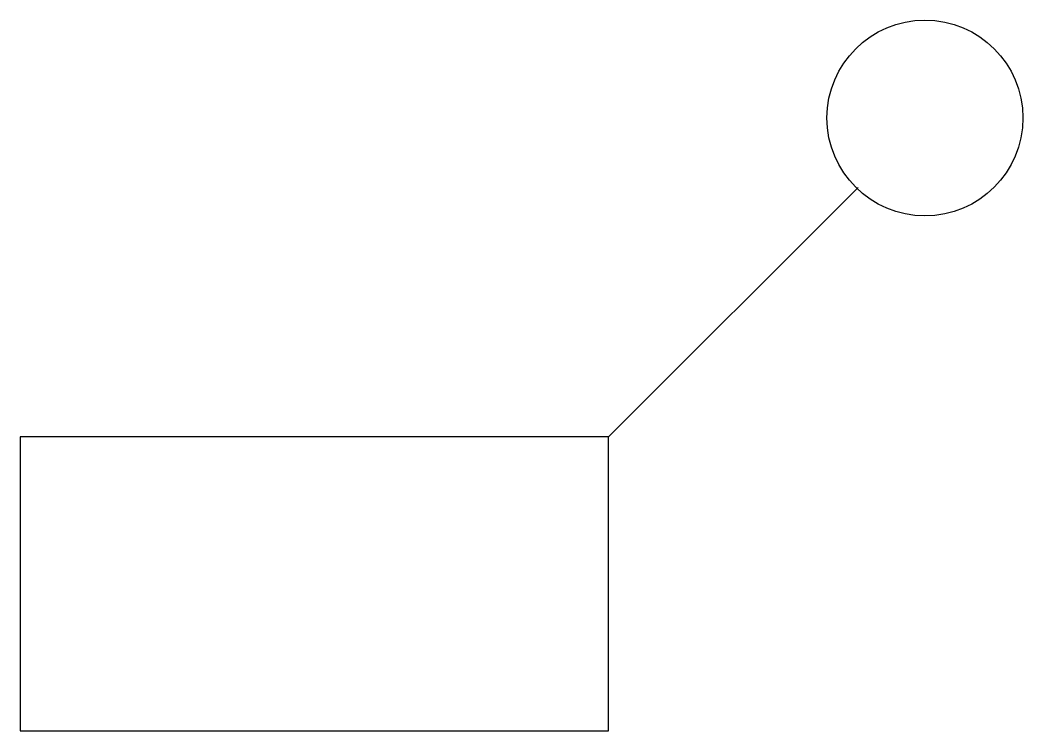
# Model space of a CAD drawing. Extents: x 596 to 613.1, y 399.6 to 411.7.
import ezdxf

# ---------------------------------------------------------------- set-up
doc = ezdxf.new("R2010")
doc.units = 0
doc.header["$LTSCALE"] = 5
doc.header["$MEASUREMENT"] = 0
doc.layers.add('11', color=1, linetype='CONTINUOUS')

msp = doc.modelspace()

# ---------------------------------------------------------------- linework, layer by layer
at = {"layer": '11'}
for p, q in [((606.047, 404.581), (610.289, 408.824)), ((596.047, 404.581), (596.047, 399.581)), ((606.047, 404.581), (596.047, 404.581)), ((606.047, 399.581), (606.047, 404.581)), ((596.047, 399.581), (606.047, 399.581))]:
    msp.add_line(p, q, dxfattribs=at)
msp.add_circle((611.424, 410.005), 1.665, dxfattribs=at)

doc.saveas('drawing.dxf')
